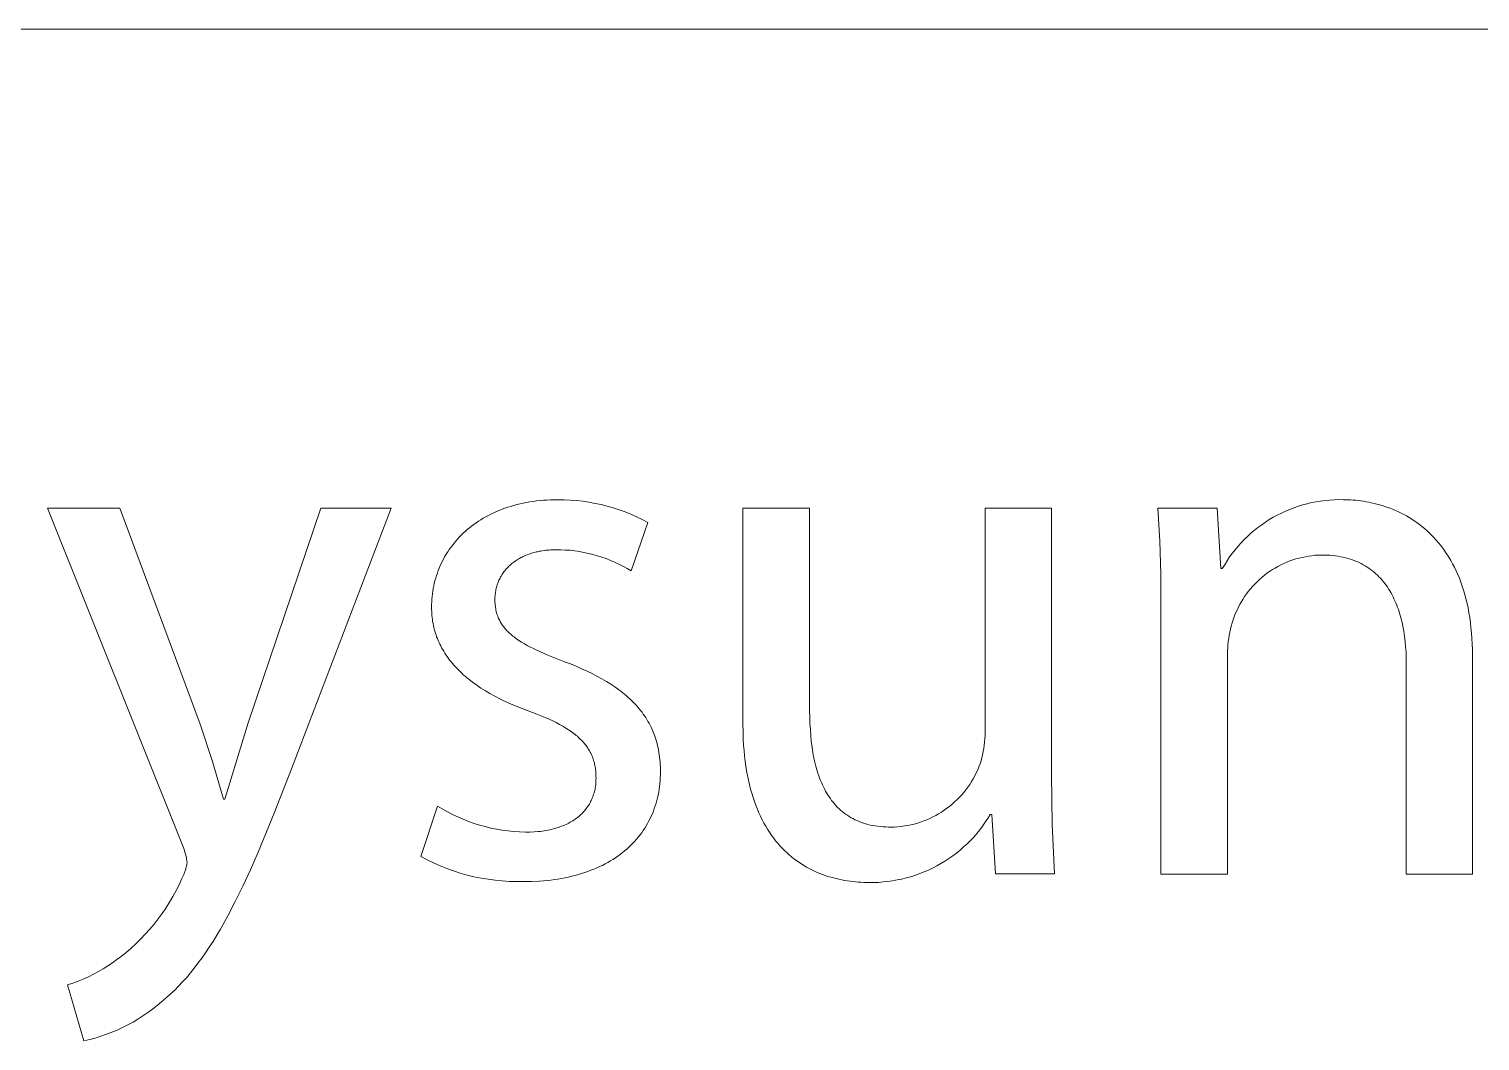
# Model space of a CAD drawing. Header units: millimetres. Extents: x 0 to 5466, y 0 to 3819.
# Drawn here: x 4196.7 to 4301.7, y 79.5 to 152.7 of the extents above; entities that cross this region are included whole.
import ezdxf

# ---------------------------------------------------------------- set-up
doc = ezdxf.new("R2010")
doc.units = ezdxf.units.MM
doc.header["$MEASUREMENT"] = 0
doc.layers.add('Domyślny', color=7, linetype='Continuous', true_color=0x000000)

msp = doc.modelspace()

# ---------------------------------------------------------------- linework, layer by layer
at = {"layer": 'Domyślny', "color": 18, "lineweight": 15, "true_color": 0x000000}
for p, q in [((3400.11, 152.73), (5460.42, 152.73)), ((4233.91, 118.62), (4234.16, 118.64)), ((4234.16, 118.64), (4234.42, 118.65)), ((4234.42, 118.65), (4234.68, 118.66)), ((4234.68, 118.66), (4234.95, 118.66)), ((4234.95, 118.66), (4235.4, 118.66)), ((4235.4, 118.66), (4235.85, 118.64)), ((4290.47, 118.61), (4290.79, 118.64)), ((4290.79, 118.64), (4291.12, 118.66)), ((4291.12, 118.66), (4291.46, 118.67)), ((4291.46, 118.67), (4291.79, 118.66)), ((4291.79, 118.66), (4291.96, 118.66)), ((4291.96, 118.66), (4292.14, 118.66)), ((4292.14, 118.66), (4292.31, 118.65)), ((4292.31, 118.65), (4292.49, 118.64)), ((4207.78, 93.65), (4198.01, 118.05)), ((4198.01, 118.05), (4203.25, 118.05)), ((4203.25, 118.05), (4209.06, 102.42)), ((4212.55, 102.51), (4217.81, 118.05)), ((4222.89, 118.05), (4215.68, 99.18)), ((4217.81, 118.05), (4222.89, 118.05)), ((4229.92, 117.52), (4230.11, 117.62)), ((4230.11, 117.62), (4230.31, 117.71)), ((4230.31, 117.71), (4230.5, 117.8)), ((4230.5, 117.8), (4230.7, 117.89)), ((4230.7, 117.89), (4230.91, 117.97)), ((4230.91, 117.97), (4231.12, 118.04)), ((4231.12, 118.04), (4231.33, 118.12)), ((4231.33, 118.12), (4231.55, 118.18)), ((4231.55, 118.18), (4231.77, 118.25)), ((4231.77, 118.25), (4231.99, 118.31)), ((4231.99, 118.31), (4232.22, 118.36)), ((4232.22, 118.36), (4232.45, 118.41)), ((4232.45, 118.41), (4232.68, 118.46)), ((4232.68, 118.46), (4232.92, 118.5)), ((4232.92, 118.5), (4233.16, 118.54)), ((4233.16, 118.54), (4233.41, 118.57)), ((4233.41, 118.57), (4233.66, 118.6)), ((4233.66, 118.6), (4233.91, 118.62)), ((4235.85, 118.64), (4236.3, 118.6)), ((4236.3, 118.6), (4236.75, 118.55)), ((4236.75, 118.55), (4237.2, 118.48)), ((4237.2, 118.48), (4237.64, 118.4)), ((4237.64, 118.4), (4238.08, 118.31)), ((4238.08, 118.31), (4238.52, 118.2)), ((4238.52, 118.2), (4238.95, 118.07)), ((4238.95, 118.07), (4239.38, 117.93)), ((4239.38, 117.93), (4239.81, 117.78)), ((4239.81, 117.78), (4240.23, 117.61)), ((4240.23, 117.61), (4240.64, 117.43)), ((4248.33, 102.56), (4248.33, 118.06)), ((4248.33, 118.06), (4253.17, 118.06)), ((4253.17, 118.06), (4253.17, 103.39)), ((4265.86, 101.81), (4265.86, 118.06)), ((4265.86, 118.06), (4270.67, 118.06)), ((4270.67, 118.06), (4270.67, 98.79)), ((4278.51, 115.67), (4278.37, 118.06)), ((4278.37, 118.06), (4282.65, 118.06)), ((4282.65, 118.06), (4282.92, 113.68)), ((4287, 117.55), (4287.3, 117.7)), ((4287.3, 117.7), (4287.6, 117.84)), ((4287.6, 117.84), (4287.91, 117.96)), ((4287.91, 117.96), (4288.21, 118.08)), ((4288.21, 118.08), (4288.53, 118.19)), ((4288.53, 118.19), (4288.84, 118.29)), ((4288.84, 118.29), (4289.16, 118.37)), ((4289.16, 118.37), (4289.49, 118.45)), ((4289.49, 118.45), (4289.81, 118.51)), ((4289.81, 118.51), (4290.14, 118.56)), ((4290.14, 118.56), (4290.47, 118.61)), ((4292.49, 118.64), (4292.68, 118.62)), ((4292.68, 118.62), (4292.86, 118.6)), ((4292.86, 118.6), (4293.05, 118.58)), ((4293.05, 118.58), (4293.24, 118.55)), ((4293.24, 118.55), (4293.43, 118.52)), ((4293.43, 118.52), (4293.62, 118.48)), ((4293.62, 118.48), (4293.81, 118.44)), ((4293.81, 118.44), (4294.01, 118.4)), ((4294.01, 118.4), (4294.2, 118.35)), ((4294.2, 118.35), (4294.4, 118.3)), ((4294.4, 118.3), (4294.59, 118.24)), ((4294.59, 118.24), (4294.79, 118.18)), ((4294.79, 118.18), (4294.99, 118.11)), ((4294.99, 118.11), (4295.18, 118.04)), ((4295.18, 118.04), (4295.38, 117.96)), ((4295.38, 117.96), (4295.57, 117.88)), ((4295.57, 117.88), (4295.77, 117.79)), ((4295.77, 117.79), (4295.96, 117.69)), ((4295.96, 117.69), (4296.16, 117.59)), ((4296.16, 117.59), (4296.35, 117.49)), ((4228.39, 116.5), (4228.55, 116.62)), ((4228.55, 116.62), (4228.71, 116.75)), ((4228.71, 116.75), (4228.87, 116.87)), ((4228.87, 116.87), (4229.03, 116.99)), ((4229.03, 116.99), (4229.2, 117.1)), ((4229.2, 117.1), (4229.38, 117.21)), ((4229.38, 117.21), (4229.55, 117.32)), ((4229.55, 117.32), (4229.74, 117.42)), ((4229.74, 117.42), (4229.92, 117.52)), ((4241.45, 117.02), (4240.25, 113.51)), ((4240.64, 117.43), (4241.05, 117.23)), ((4241.05, 117.23), (4241.45, 117.02)), ((4285.35, 116.45), (4285.61, 116.66)), ((4285.61, 116.66), (4285.88, 116.85)), ((4285.88, 116.85), (4286.15, 117.04)), ((4286.15, 117.04), (4286.43, 117.22)), ((4286.43, 117.22), (4286.71, 117.39)), ((4286.71, 117.39), (4287, 117.55)), ((4296.35, 117.49), (4296.54, 117.38)), ((4296.54, 117.38), (4296.73, 117.26)), ((4296.73, 117.26), (4296.92, 117.14)), ((4296.92, 117.14), (4297.1, 117.01)), ((4297.1, 117.01), (4297.29, 116.87)), ((4297.29, 116.87), (4297.47, 116.73)), ((4297.47, 116.73), (4297.65, 116.58)), ((4297.65, 116.58), (4297.83, 116.43)), ((4227.32, 115.36), (4227.44, 115.51)), ((4227.44, 115.51), (4227.56, 115.66)), ((4227.56, 115.66), (4227.69, 115.81)), ((4227.69, 115.81), (4227.82, 115.95)), ((4227.82, 115.95), (4227.96, 116.09)), ((4227.96, 116.09), (4228.1, 116.23)), ((4228.1, 116.23), (4228.24, 116.36)), ((4228.24, 116.36), (4228.39, 116.5)), ((4278.58, 113.27), (4278.51, 115.67)), ((4284.17, 115.3), (4284.39, 115.55)), ((4284.39, 115.55), (4284.62, 115.78)), ((4284.62, 115.78), (4284.86, 116.01)), ((4284.86, 116.01), (4285.1, 116.24)), ((4285.1, 116.24), (4285.35, 116.45)), ((4297.83, 116.43), (4298, 116.27)), ((4298, 116.27), (4298.17, 116.1)), ((4298.17, 116.1), (4298.34, 115.92)), ((4298.34, 115.92), (4298.51, 115.74)), ((4298.51, 115.74), (4298.67, 115.55)), ((4298.67, 115.55), (4298.83, 115.36)), ((4226.69, 114.4), (4226.78, 114.57)), ((4226.78, 114.57), (4226.88, 114.73)), ((4226.88, 114.73), (4226.98, 114.89)), ((4226.98, 114.89), (4227.09, 115.05)), ((4227.09, 115.05), (4227.2, 115.21)), ((4227.2, 115.21), (4227.32, 115.36)), ((4232.27, 114.47), (4232.18, 114.42)), ((4232.36, 114.51), (4232.27, 114.47)), ((4232.45, 114.56), (4232.36, 114.51)), ((4232.54, 114.6), (4232.45, 114.56)), ((4232.64, 114.64), (4232.54, 114.6)), ((4232.74, 114.68), (4232.64, 114.64)), ((4232.84, 114.72), (4232.74, 114.68)), ((4232.94, 114.75), (4232.84, 114.72)), ((4233.04, 114.79), (4232.94, 114.75)), ((4233.15, 114.82), (4233.04, 114.79)), ((4233.26, 114.85), (4233.15, 114.82)), ((4233.37, 114.88), (4233.26, 114.85)), ((4233.48, 114.9), (4233.37, 114.88)), ((4233.59, 114.93), (4233.48, 114.9)), ((4233.71, 114.95), (4233.59, 114.93)), ((4233.83, 114.97), (4233.71, 114.95)), ((4233.95, 114.98), (4233.83, 114.97)), ((4234.07, 115), (4233.95, 114.98)), ((4234.19, 115.01), (4234.07, 115)), ((4234.32, 115.02), (4234.19, 115.01)), ((4234.45, 115.03), (4234.32, 115.02)), ((4234.58, 115.04), (4234.45, 115.03)), ((4234.71, 115.04), (4234.58, 115.04)), ((4234.84, 115.04), (4234.71, 115.04)), ((4235.17, 115.04), (4234.84, 115.04)), ((4235.51, 115.02), (4235.17, 115.04)), ((4235.84, 115), (4235.51, 115.02)), ((4236.18, 114.96), (4235.84, 115)), ((4236.51, 114.91), (4236.18, 114.96)), ((4236.84, 114.85), (4236.51, 114.91)), ((4237.16, 114.78), (4236.84, 114.85)), ((4237.49, 114.7), (4237.16, 114.78)), ((4237.81, 114.61), (4237.49, 114.7)), ((4238.13, 114.51), (4237.81, 114.61)), ((4238.45, 114.4), (4238.13, 114.51)), ((4283.37, 114.24), (4283.56, 114.52)), ((4283.56, 114.52), (4283.75, 114.78)), ((4283.75, 114.78), (4283.96, 115.04)), ((4283.96, 115.04), (4284.17, 115.3)), ((4288.58, 114.44), (4288.35, 114.38)), ((4288.81, 114.49), (4288.58, 114.44)), ((4289.04, 114.54), (4288.81, 114.49)), ((4289.27, 114.58), (4289.04, 114.54)), ((4289.5, 114.61), (4289.27, 114.58)), ((4289.73, 114.64), (4289.5, 114.61)), ((4289.97, 114.65), (4289.73, 114.64)), ((4290.2, 114.66), (4289.97, 114.65)), ((4290.41, 114.66), (4290.2, 114.66)), ((4290.62, 114.65), (4290.41, 114.66)), ((4290.82, 114.64), (4290.62, 114.65)), ((4291.02, 114.62), (4290.82, 114.64)), ((4291.21, 114.59), (4291.02, 114.62)), ((4291.4, 114.57), (4291.21, 114.59)), ((4291.59, 114.53), (4291.4, 114.57)), ((4291.77, 114.5), (4291.59, 114.53)), ((4291.94, 114.46), (4291.77, 114.5)), ((4292.12, 114.41), (4291.94, 114.46)), ((4298.83, 115.36), (4298.98, 115.15)), ((4298.98, 115.15), (4299.13, 114.94)), ((4299.13, 114.94), (4299.28, 114.73)), ((4299.28, 114.73), (4299.42, 114.5)), ((4299.42, 114.5), (4299.56, 114.27)), ((4226.23, 113.35), (4226.29, 113.53)), ((4226.29, 113.53), (4226.36, 113.71)), ((4226.36, 113.71), (4226.44, 113.89)), ((4226.44, 113.89), (4226.52, 114.06)), ((4226.52, 114.06), (4226.6, 114.23)), ((4226.6, 114.23), (4226.69, 114.4)), ((4231.05, 113.44), (4231, 113.37)), ((4231.11, 113.51), (4231.05, 113.44)), ((4231.16, 113.58), (4231.11, 113.51)), ((4231.22, 113.65), (4231.16, 113.58)), ((4231.28, 113.72), (4231.22, 113.65)), ((4231.35, 113.79), (4231.28, 113.72)), ((4231.41, 113.85), (4231.35, 113.79)), ((4231.48, 113.91), (4231.41, 113.85)), ((4231.55, 113.98), (4231.48, 113.91)), ((4231.62, 114.04), (4231.55, 113.98)), ((4231.69, 114.1), (4231.62, 114.04)), ((4231.77, 114.15), (4231.69, 114.1)), ((4231.85, 114.21), (4231.77, 114.15)), ((4231.93, 114.26), (4231.85, 114.21)), ((4232.01, 114.32), (4231.93, 114.26)), ((4232.09, 114.37), (4232.01, 114.32)), ((4232.18, 114.42), (4232.09, 114.37)), ((4238.76, 114.27), (4238.45, 114.4)), ((4239.06, 114.14), (4238.76, 114.27)), ((4239.37, 114), (4239.06, 114.14)), ((4239.66, 113.85), (4239.37, 114)), ((4239.96, 113.68), (4239.66, 113.85)), ((4240.25, 113.51), (4239.96, 113.68)), ((4282.92, 113.68), (4283.03, 113.68)), ((4283.03, 113.68), (4283.2, 113.96)), ((4283.2, 113.96), (4283.37, 114.24)), ((4286.45, 113.47), (4286.26, 113.34)), ((4286.65, 113.6), (4286.45, 113.47)), ((4286.85, 113.72), (4286.65, 113.6)), ((4287.05, 113.84), (4286.85, 113.72)), ((4287.26, 113.95), (4287.05, 113.84)), ((4287.47, 114.05), (4287.26, 113.95)), ((4287.69, 114.14), (4287.47, 114.05)), ((4287.91, 114.23), (4287.69, 114.14)), ((4288.13, 114.3), (4287.91, 114.23)), ((4288.35, 114.38), (4288.13, 114.3)), ((4292.29, 114.36), (4292.12, 114.41)), ((4292.45, 114.3), (4292.29, 114.36)), ((4292.61, 114.24), (4292.45, 114.3)), ((4292.77, 114.18), (4292.61, 114.24)), ((4292.92, 114.11), (4292.77, 114.18)), ((4293.07, 114.04), (4292.92, 114.11)), ((4293.22, 113.96), (4293.07, 114.04)), ((4293.36, 113.88), (4293.22, 113.96)), ((4293.5, 113.79), (4293.36, 113.88)), ((4293.63, 113.7), (4293.5, 113.79)), ((4293.76, 113.61), (4293.63, 113.7)), ((4293.89, 113.51), (4293.76, 113.61)), ((4294.02, 113.41), (4293.89, 113.51)), ((4294.14, 113.31), (4294.02, 113.41)), ((4299.56, 114.27), (4299.69, 114.03)), ((4299.69, 114.03), (4299.82, 113.78)), ((4299.82, 113.78), (4299.95, 113.52)), ((4299.95, 113.52), (4300.07, 113.25)), ((4225.93, 112.24), (4225.97, 112.43)), ((4225.97, 112.43), (4226.01, 112.62)), ((4226.01, 112.62), (4226.06, 112.8)), ((4226.06, 112.8), (4226.11, 112.99)), ((4226.11, 112.99), (4226.17, 113.17)), ((4226.17, 113.17), (4226.23, 113.35)), ((4230.54, 112.41), (4230.51, 112.33)), ((4230.56, 112.5), (4230.54, 112.41)), ((4230.59, 112.58), (4230.56, 112.5)), ((4230.62, 112.67), (4230.59, 112.58)), ((4230.66, 112.75), (4230.62, 112.67)), ((4230.69, 112.83), (4230.66, 112.75)), ((4230.73, 112.91), (4230.69, 112.83)), ((4230.77, 112.99), (4230.73, 112.91)), ((4230.81, 113.07), (4230.77, 112.99)), ((4230.85, 113.14), (4230.81, 113.07)), ((4230.9, 113.22), (4230.85, 113.14)), ((4230.95, 113.29), (4230.9, 113.22)), ((4231, 113.37), (4230.95, 113.29)), ((4278.59, 110.87), (4278.58, 113.27)), ((4285.22, 112.39), (4285.06, 112.21)), ((4285.37, 112.56), (4285.22, 112.39)), ((4285.54, 112.73), (4285.37, 112.56)), ((4285.71, 112.89), (4285.54, 112.73)), ((4285.89, 113.04), (4285.71, 112.89)), ((4286.07, 113.19), (4285.89, 113.04)), ((4286.26, 113.34), (4286.07, 113.19)), ((4294.25, 113.2), (4294.14, 113.31)), ((4294.36, 113.09), (4294.25, 113.2)), ((4294.47, 112.98), (4294.36, 113.09)), ((4294.58, 112.86), (4294.47, 112.98)), ((4294.68, 112.73), (4294.58, 112.86)), ((4294.78, 112.61), (4294.68, 112.73)), ((4294.88, 112.48), (4294.78, 112.61)), ((4294.97, 112.35), (4294.88, 112.48)), ((4295.06, 112.21), (4294.97, 112.35)), ((4300.07, 113.25), (4300.18, 112.98)), ((4300.18, 112.98), (4300.29, 112.7)), ((4300.29, 112.7), (4300.39, 112.41)), ((4300.39, 112.41), (4300.48, 112.11)), ((4225.82, 111.27), (4225.83, 111.47)), ((4225.83, 111.47), (4225.85, 111.66)), ((4225.85, 111.66), (4225.87, 111.86)), ((4225.87, 111.86), (4225.9, 112.05)), ((4225.9, 112.05), (4225.93, 112.24)), ((4230.41, 111.71), (4230.4, 111.62)), ((4230.4, 111.62), (4230.4, 111.53)), ((4230.4, 111.53), (4230.4, 111.44)), ((4230.4, 111.44), (4230.4, 111.33)), ((4230.4, 111.33), (4230.4, 111.23)), ((4230.42, 111.8), (4230.41, 111.71)), ((4230.43, 111.89), (4230.42, 111.8)), ((4230.44, 111.98), (4230.43, 111.89)), ((4230.46, 112.07), (4230.44, 111.98)), ((4230.47, 112.16), (4230.46, 112.07)), ((4230.49, 112.24), (4230.47, 112.16)), ((4230.51, 112.33), (4230.49, 112.24)), ((4284.51, 111.45), (4284.39, 111.25)), ((4284.64, 111.65), (4284.51, 111.45)), ((4284.77, 111.84), (4284.64, 111.65)), ((4284.91, 112.03), (4284.77, 111.84)), ((4285.06, 112.21), (4284.91, 112.03)), ((4295.14, 112.08), (4295.06, 112.21)), ((4295.23, 111.94), (4295.14, 112.08)), ((4295.31, 111.79), (4295.23, 111.94)), ((4295.38, 111.64), (4295.31, 111.79)), ((4295.45, 111.5), (4295.38, 111.64)), ((4295.52, 111.34), (4295.45, 111.5)), ((4295.59, 111.19), (4295.52, 111.34)), ((4300.48, 112.11), (4300.58, 111.8)), ((4300.58, 111.8), (4300.66, 111.49)), ((4300.66, 111.49), (4300.74, 111.16)), ((4225.81, 111.07), (4225.82, 111.27)), ((4225.81, 110.87), (4225.81, 111.07)), ((4225.81, 110.72), (4225.81, 110.87)), ((4225.82, 110.58), (4225.81, 110.72)), ((4225.83, 110.43), (4225.82, 110.58)), ((4225.84, 110.29), (4225.83, 110.43)), ((4225.85, 110.14), (4225.84, 110.29)), ((4230.4, 111.23), (4230.41, 111.14)), ((4230.41, 111.14), (4230.42, 111.04)), ((4230.42, 111.04), (4230.43, 110.94)), ((4230.43, 110.94), (4230.44, 110.85)), ((4230.44, 110.85), (4230.46, 110.76)), ((4230.46, 110.76), (4230.47, 110.67)), ((4230.47, 110.67), (4230.49, 110.58)), ((4230.49, 110.58), (4230.52, 110.49)), ((4230.52, 110.49), (4230.54, 110.4)), ((4230.54, 110.4), (4230.57, 110.32)), ((4230.57, 110.32), (4230.6, 110.23)), ((4278.59, 91.56), (4278.59, 110.87)), ((4283.97, 110.41), (4283.89, 110.19)), ((4284.07, 110.63), (4283.97, 110.41)), ((4284.17, 110.84), (4284.07, 110.63)), ((4284.27, 111.05), (4284.17, 110.84)), ((4284.39, 111.25), (4284.27, 111.05)), ((4295.65, 111.03), (4295.59, 111.19)), ((4295.71, 110.87), (4295.65, 111.03)), ((4295.77, 110.71), (4295.71, 110.87)), ((4295.83, 110.54), (4295.77, 110.71)), ((4295.88, 110.38), (4295.83, 110.54)), ((4295.93, 110.21), (4295.88, 110.38)), ((4300.74, 111.16), (4300.81, 110.83)), ((4300.81, 110.83), (4300.87, 110.48)), ((4300.87, 110.48), (4300.93, 110.13)), ((4225.87, 110), (4225.85, 110.14)), ((4225.89, 109.85), (4225.87, 110)), ((4225.92, 109.71), (4225.89, 109.85)), ((4225.95, 109.57), (4225.92, 109.71)), ((4225.98, 109.43), (4225.95, 109.57)), ((4226.01, 109.29), (4225.98, 109.43)), ((4226.05, 109.15), (4226.01, 109.29)), ((4230.6, 110.23), (4230.63, 110.15)), ((4230.63, 110.15), (4230.66, 110.07)), ((4230.66, 110.07), (4230.7, 109.99)), ((4230.7, 109.99), (4230.74, 109.91)), ((4230.74, 109.91), (4230.78, 109.83)), ((4230.78, 109.83), (4230.83, 109.76)), ((4230.83, 109.76), (4230.87, 109.68)), ((4230.87, 109.68), (4230.92, 109.61)), ((4230.92, 109.61), (4230.97, 109.54)), ((4230.97, 109.54), (4231.03, 109.46)), ((4231.03, 109.46), (4231.08, 109.39)), ((4231.08, 109.39), (4231.14, 109.32)), ((4231.14, 109.32), (4231.2, 109.25)), ((4231.2, 109.25), (4231.27, 109.18)), ((4283.62, 109.3), (4283.57, 109.08)), ((4283.68, 109.52), (4283.62, 109.3)), ((4283.74, 109.74), (4283.68, 109.52)), ((4283.81, 109.97), (4283.74, 109.74)), ((4283.89, 110.19), (4283.81, 109.97)), ((4295.97, 110.03), (4295.93, 110.21)), ((4296.02, 109.86), (4295.97, 110.03)), ((4296.06, 109.68), (4296.02, 109.86)), ((4296.09, 109.5), (4296.06, 109.68)), ((4296.16, 109.14), (4296.09, 109.5)), ((4300.93, 110.13), (4300.98, 109.77)), ((4300.98, 109.77), (4301.02, 109.4)), ((4301.02, 109.4), (4301.06, 109.02)), ((4226.09, 109.01), (4226.05, 109.15)), ((4226.14, 108.88), (4226.09, 109.01)), ((4226.18, 108.74), (4226.14, 108.88)), ((4226.24, 108.61), (4226.18, 108.74)), ((4226.29, 108.47), (4226.24, 108.61)), ((4226.35, 108.34), (4226.29, 108.47)), ((4226.41, 108.21), (4226.35, 108.34)), ((4226.48, 108.08), (4226.41, 108.21)), ((4231.27, 109.18), (4231.33, 109.12)), ((4231.33, 109.12), (4231.4, 109.05)), ((4231.4, 109.05), (4231.47, 108.98)), ((4231.47, 108.98), (4231.55, 108.92)), ((4231.55, 108.92), (4231.62, 108.85)), ((4231.62, 108.85), (4231.7, 108.79)), ((4231.7, 108.79), (4231.78, 108.73)), ((4231.78, 108.73), (4231.87, 108.66)), ((4231.87, 108.66), (4231.95, 108.6)), ((4231.95, 108.6), (4232.13, 108.48)), ((4232.13, 108.48), (4232.33, 108.36)), ((4232.33, 108.36), (4232.53, 108.24)), ((4232.53, 108.24), (4232.74, 108.12)), ((4283.44, 108.17), (4283.42, 107.95)), ((4283.46, 108.4), (4283.44, 108.17)), ((4283.49, 108.63), (4283.46, 108.4)), ((4283.52, 108.86), (4283.49, 108.63)), ((4283.57, 109.08), (4283.52, 108.86)), ((4296.21, 108.77), (4296.16, 109.14)), ((4296.26, 108.4), (4296.21, 108.77)), ((4296.29, 108.01), (4296.26, 108.4)), ((4301.06, 109.02), (4301.09, 108.63)), ((4301.09, 108.63), (4301.11, 108.23)), ((4301.11, 108.23), (4301.12, 107.82)), ((4226.54, 107.95), (4226.48, 108.08)), ((4226.62, 107.82), (4226.54, 107.95)), ((4226.69, 107.69), (4226.62, 107.82)), ((4226.77, 107.56), (4226.69, 107.69)), ((4226.85, 107.43), (4226.77, 107.56)), ((4226.94, 107.31), (4226.85, 107.43)), ((4227.03, 107.18), (4226.94, 107.31)), ((4227.12, 107.06), (4227.03, 107.18)), ((4232.74, 108.12), (4232.96, 108)), ((4232.96, 108), (4233.19, 107.89)), ((4233.19, 107.89), (4233.69, 107.65)), ((4233.69, 107.65), (4234.23, 107.42)), ((4234.23, 107.42), (4235.44, 106.94)), ((4283.42, 107.95), (4283.41, 107.72)), ((4283.41, 107.72), (4283.41, 107.49)), ((4283.41, 107.49), (4283.41, 91.56)), ((4296.32, 107.62), (4296.29, 108.01)), ((4296.33, 107.23), (4296.32, 107.62)), ((4296.34, 106.83), (4296.33, 107.23)), ((4301.12, 107.82), (4301.12, 107.4)), ((4301.12, 107.4), (4301.12, 91.56)), ((4227.22, 106.94), (4227.12, 107.06)), ((4227.32, 106.82), (4227.22, 106.94)), ((4227.42, 106.7), (4227.32, 106.82)), ((4227.53, 106.58), (4227.42, 106.7)), ((4227.64, 106.46), (4227.53, 106.58)), ((4227.75, 106.35), (4227.64, 106.46)), ((4227.87, 106.23), (4227.75, 106.35)), ((4227.99, 106.11), (4227.87, 106.23)), ((4228.11, 106), (4227.99, 106.11)), ((4235.44, 106.94), (4235.86, 106.78)), ((4235.86, 106.78), (4236.27, 106.61)), ((4236.27, 106.61), (4236.67, 106.43)), ((4236.67, 106.43), (4237.06, 106.26)), ((4237.06, 106.26), (4237.43, 106.08)), ((4237.43, 106.08), (4237.78, 105.89)), ((4296.34, 91.56), (4296.34, 106.83)), ((4228.24, 105.89), (4228.11, 106)), ((4228.37, 105.78), (4228.24, 105.89)), ((4228.5, 105.67), (4228.37, 105.78)), ((4228.78, 105.45), (4228.5, 105.67)), ((4229.08, 105.24), (4228.78, 105.45)), ((4229.38, 105.03), (4229.08, 105.24)), ((4229.71, 104.83), (4229.38, 105.03)), ((4237.78, 105.89), (4238.13, 105.7)), ((4238.13, 105.7), (4238.46, 105.51)), ((4238.46, 105.51), (4238.78, 105.31)), ((4238.78, 105.31), (4239.08, 105.11)), ((4239.08, 105.11), (4239.37, 104.9)), ((4230.04, 104.63), (4229.71, 104.83)), ((4230.39, 104.44), (4230.04, 104.63)), ((4230.76, 104.25), (4230.39, 104.44)), ((4231.14, 104.07), (4230.76, 104.25)), ((4231.53, 103.89), (4231.14, 104.07)), ((4239.37, 104.9), (4239.51, 104.8)), ((4239.51, 104.8), (4239.65, 104.69)), ((4239.65, 104.69), (4239.78, 104.58)), ((4239.78, 104.58), (4239.91, 104.47)), ((4239.91, 104.47), (4240.04, 104.36)), ((4240.04, 104.36), (4240.17, 104.24)), ((4240.17, 104.24), (4240.29, 104.13)), ((4240.29, 104.13), (4240.4, 104.01)), ((4240.4, 104.01), (4240.52, 103.89)), ((4231.94, 103.72), (4231.53, 103.89)), ((4232.36, 103.55), (4231.94, 103.72)), ((4232.8, 103.39), (4232.36, 103.55)), ((4233.44, 103.15), (4232.8, 103.39)), ((4234.04, 102.9), (4233.44, 103.15)), ((4234.31, 102.78), (4234.04, 102.9)), ((4240.52, 103.89), (4240.63, 103.77)), ((4240.63, 103.77), (4240.73, 103.65)), ((4240.73, 103.65), (4240.84, 103.53)), ((4240.84, 103.53), (4240.94, 103.41)), ((4240.94, 103.41), (4241.04, 103.28)), ((4241.04, 103.28), (4241.13, 103.15)), ((4241.13, 103.15), (4241.22, 103.02)), ((4241.22, 103.02), (4241.31, 102.89)), ((4241.31, 102.89), (4241.39, 102.76)), ((4253.17, 103.39), (4253.18, 102.93)), ((4253.18, 102.93), (4253.19, 102.47)), ((4209.06, 102.42), (4209.95, 99.71)), ((4210.86, 96.98), (4212.55, 102.51)), ((4234.58, 102.65), (4234.31, 102.78)), ((4234.83, 102.53), (4234.58, 102.65)), ((4235.07, 102.4), (4234.83, 102.53)), ((4235.3, 102.27), (4235.07, 102.4)), ((4235.52, 102.14), (4235.3, 102.27)), ((4235.73, 102.01), (4235.52, 102.14)), ((4235.92, 101.88), (4235.73, 102.01)), ((4236.02, 101.81), (4235.92, 101.88)), ((4241.39, 102.76), (4241.47, 102.62)), ((4241.47, 102.62), (4241.55, 102.49)), ((4241.55, 102.49), (4241.62, 102.35)), ((4241.62, 102.35), (4241.69, 102.21)), ((4241.69, 102.21), (4241.76, 102.07)), ((4241.76, 102.07), (4241.82, 101.92)), ((4241.82, 101.92), (4241.88, 101.78)), ((4248.35, 101.71), (4248.33, 102.56)), ((4253.19, 102.47), (4253.22, 102.02)), ((4253.22, 102.02), (4253.25, 101.59)), ((4236.11, 101.74), (4236.02, 101.81)), ((4236.2, 101.67), (4236.11, 101.74)), ((4236.28, 101.6), (4236.2, 101.67)), ((4236.36, 101.54), (4236.28, 101.6)), ((4236.44, 101.46), (4236.36, 101.54)), ((4236.52, 101.39), (4236.44, 101.46)), ((4236.6, 101.32), (4236.52, 101.39)), ((4236.67, 101.25), (4236.6, 101.32)), ((4236.74, 101.18), (4236.67, 101.25)), ((4236.8, 101.1), (4236.74, 101.18)), ((4236.87, 101.03), (4236.8, 101.1)), ((4236.93, 100.95), (4236.87, 101.03)), ((4236.99, 100.88), (4236.93, 100.95)), ((4237.05, 100.8), (4236.99, 100.88)), ((4237.1, 100.72), (4237.05, 100.8)), ((4241.88, 101.78), (4241.94, 101.63)), ((4241.94, 101.63), (4241.99, 101.48)), ((4241.99, 101.48), (4242.04, 101.33)), ((4242.04, 101.33), (4242.08, 101.17)), ((4242.08, 101.17), (4242.13, 101.02)), ((4242.13, 101.02), (4242.17, 100.86)), ((4242.17, 100.86), (4242.2, 100.7)), ((4248.37, 101.3), (4248.35, 101.71)), ((4248.39, 100.9), (4248.37, 101.3)), ((4248.42, 100.51), (4248.39, 100.9)), ((4253.25, 101.59), (4253.29, 101.16)), ((4253.29, 101.16), (4253.34, 100.75)), ((4265.77, 100.66), (4265.8, 100.89)), ((4265.8, 100.89), (4265.83, 101.12)), ((4265.83, 101.12), (4265.85, 101.35)), ((4265.85, 101.35), (4265.86, 101.58)), ((4265.86, 101.58), (4265.86, 101.81)), ((4237.15, 100.64), (4237.1, 100.72)), ((4237.2, 100.56), (4237.15, 100.64)), ((4237.25, 100.48), (4237.2, 100.56)), ((4237.29, 100.4), (4237.25, 100.48)), ((4237.34, 100.32), (4237.29, 100.4)), ((4237.38, 100.23), (4237.34, 100.32)), ((4237.41, 100.15), (4237.38, 100.23)), ((4237.45, 100.06), (4237.41, 100.15)), ((4237.48, 99.97), (4237.45, 100.06)), ((4237.51, 99.88), (4237.48, 99.97)), ((4237.54, 99.79), (4237.51, 99.88)), ((4237.57, 99.7), (4237.54, 99.79)), ((4242.2, 100.7), (4242.24, 100.53)), ((4242.24, 100.53), (4242.26, 100.37)), ((4242.26, 100.37), (4242.29, 100.2)), ((4242.29, 100.2), (4242.31, 100.03)), ((4242.31, 100.03), (4242.33, 99.86)), ((4242.33, 99.86), (4242.35, 99.69)), ((4248.46, 100.12), (4248.42, 100.51)), ((4248.5, 99.75), (4248.46, 100.12)), ((4248.56, 99.39), (4248.5, 99.75)), ((4253.34, 100.75), (4253.41, 100.35)), ((4253.41, 100.35), (4253.48, 99.96)), ((4253.48, 99.96), (4253.57, 99.58)), ((4265.5, 99.55), (4265.57, 99.77)), ((4265.57, 99.77), (4265.63, 99.99)), ((4265.63, 99.99), (4265.68, 100.21)), ((4265.68, 100.21), (4265.73, 100.44)), ((4265.73, 100.44), (4265.77, 100.66)), ((4209.95, 99.71), (4210.75, 96.98)), ((4215.68, 99.18), (4214.43, 95.98)), ((4237.59, 99.61), (4237.57, 99.7)), ((4237.61, 99.52), (4237.59, 99.61)), ((4237.63, 99.42), (4237.61, 99.52)), ((4237.65, 99.33), (4237.63, 99.42)), ((4237.67, 99.23), (4237.65, 99.33)), ((4237.68, 99.13), (4237.67, 99.23)), ((4237.69, 99.03), (4237.68, 99.13)), ((4237.7, 98.93), (4237.69, 99.03)), ((4237.71, 98.83), (4237.7, 98.93)), ((4237.71, 98.73), (4237.71, 98.83)), ((4237.71, 98.62), (4237.71, 98.73)), ((4242.35, 99.69), (4242.36, 99.51)), ((4242.36, 99.51), (4242.37, 99.33)), ((4242.37, 98.75), (4242.36, 98.54)), ((4242.37, 99.33), (4242.37, 99.15)), ((4242.37, 99.15), (4242.37, 98.97)), ((4242.37, 98.97), (4242.37, 98.75)), ((4248.61, 99.04), (4248.56, 99.39)), ((4248.68, 98.7), (4248.61, 99.04)), ((4248.75, 98.36), (4248.68, 98.7)), ((4253.57, 99.58), (4253.61, 99.39)), ((4253.61, 99.39), (4253.66, 99.21)), ((4253.66, 99.21), (4253.71, 99.03)), ((4253.71, 99.03), (4253.77, 98.86)), ((4253.77, 98.86), (4253.83, 98.69)), ((4265.12, 98.68), (4265.23, 98.89)), ((4265.23, 98.89), (4265.33, 99.11)), ((4265.33, 99.11), (4265.42, 99.33)), ((4265.42, 99.33), (4265.5, 99.55)), ((4270.67, 98.79), (4270.71, 95.18)), ((4237.62, 97.62), (4237.64, 97.72)), ((4237.64, 97.72), (4237.66, 97.82)), ((4237.66, 97.82), (4237.67, 97.91)), ((4237.67, 97.91), (4237.69, 98.01)), ((4237.69, 98.01), (4237.7, 98.11)), ((4237.7, 98.21), (4237.71, 98.31)), ((4237.7, 98.11), (4237.7, 98.21)), ((4237.72, 98.51), (4237.71, 98.62)), ((4237.71, 98.41), (4237.72, 98.51)), ((4237.71, 98.31), (4237.71, 98.41)), ((4242.28, 97.7), (4242.25, 97.49)), ((4242.31, 97.9), (4242.28, 97.7)), ((4242.33, 98.11), (4242.31, 97.9)), ((4242.35, 98.32), (4242.33, 98.11)), ((4242.36, 98.54), (4242.35, 98.32)), ((4248.82, 98.04), (4248.75, 98.36)), ((4248.9, 97.72), (4248.82, 98.04)), ((4248.99, 97.42), (4248.9, 97.72)), ((4253.83, 98.69), (4253.89, 98.52)), ((4253.89, 98.52), (4253.95, 98.35)), ((4253.95, 98.35), (4254.02, 98.19)), ((4254.02, 98.19), (4254.09, 98.03)), ((4254.09, 98.03), (4254.16, 97.88)), ((4254.16, 97.88), (4254.24, 97.73)), ((4254.24, 97.73), (4254.32, 97.58)), ((4264.32, 97.48), (4264.47, 97.67)), ((4264.47, 97.67), (4264.62, 97.86)), ((4264.62, 97.86), (4264.75, 98.06)), ((4264.75, 98.06), (4264.88, 98.26)), ((4264.88, 98.26), (4265.01, 98.47)), ((4265.01, 98.47), (4265.12, 98.68)), ((4210.75, 96.98), (4210.86, 96.98)), ((4237.18, 96.56), (4237.23, 96.64)), ((4237.23, 96.64), (4237.28, 96.72)), ((4237.28, 96.72), (4237.32, 96.81)), ((4237.32, 96.81), (4237.36, 96.89)), ((4237.36, 96.89), (4237.41, 96.98)), ((4237.41, 96.98), (4237.44, 97.07)), ((4237.44, 97.07), (4237.48, 97.16)), ((4237.48, 97.16), (4237.51, 97.25)), ((4237.51, 97.25), (4237.54, 97.34)), ((4237.54, 97.34), (4237.57, 97.44)), ((4237.57, 97.44), (4237.59, 97.53)), ((4237.59, 97.53), (4237.62, 97.62)), ((4242.06, 96.7), (4242, 96.51)), ((4242.11, 96.89), (4242.06, 96.7)), ((4242.16, 97.09), (4242.11, 96.89)), ((4242.21, 97.29), (4242.16, 97.09)), ((4242.25, 97.49), (4242.21, 97.29)), ((4249.08, 97.12), (4248.99, 97.42)), ((4249.18, 96.83), (4249.08, 97.12)), ((4249.28, 96.55), (4249.18, 96.83)), ((4254.32, 97.58), (4254.4, 97.44)), ((4254.4, 97.44), (4254.49, 97.3)), ((4254.49, 97.3), (4254.57, 97.16)), ((4254.57, 97.16), (4254.67, 97.03)), ((4254.67, 97.03), (4254.76, 96.9)), ((4254.76, 96.9), (4254.86, 96.77)), ((4254.86, 96.77), (4254.96, 96.65)), ((4254.96, 96.65), (4255.07, 96.53)), ((4263.29, 96.47), (4263.48, 96.63)), ((4263.48, 96.63), (4263.66, 96.79)), ((4263.66, 96.79), (4263.83, 96.95)), ((4263.83, 96.95), (4264, 97.12)), ((4264, 97.12), (4264.17, 97.3)), ((4264.17, 97.3), (4264.32, 97.48)), ((4214.43, 95.98), (4213.26, 93.16)), ((4225.03, 92.84), (4226.23, 96.49)), ((4226.23, 96.49), (4226.59, 96.28)), ((4226.59, 96.28), (4226.96, 96.07)), ((4226.96, 96.07), (4227.33, 95.88)), ((4227.33, 95.88), (4227.71, 95.7)), ((4227.71, 95.7), (4228.1, 95.54)), ((4236.12, 95.49), (4236.21, 95.55)), ((4236.21, 95.55), (4236.3, 95.61)), ((4236.3, 95.61), (4236.38, 95.67)), ((4236.38, 95.67), (4236.46, 95.74)), ((4236.46, 95.74), (4236.54, 95.81)), ((4236.54, 95.81), (4236.61, 95.87)), ((4236.61, 95.87), (4236.69, 95.94)), ((4236.69, 95.94), (4236.76, 96.02)), ((4236.76, 96.02), (4236.83, 96.09)), ((4236.83, 96.09), (4236.89, 96.16)), ((4236.89, 96.16), (4236.95, 96.24)), ((4236.95, 96.24), (4237.01, 96.32)), ((4237.01, 96.32), (4237.07, 96.4)), ((4237.07, 96.4), (4237.13, 96.48)), ((4237.13, 96.48), (4237.18, 96.56)), ((4241.63, 95.58), (4241.54, 95.41)), ((4241.71, 95.76), (4241.63, 95.58)), ((4241.79, 95.94), (4241.71, 95.76)), ((4241.86, 96.13), (4241.79, 95.94)), ((4241.93, 96.32), (4241.86, 96.13)), ((4242, 96.51), (4241.93, 96.32)), ((4249.39, 96.27), (4249.28, 96.55)), ((4249.5, 96.01), (4249.39, 96.27)), ((4249.62, 95.75), (4249.5, 96.01)), ((4249.74, 95.5), (4249.62, 95.75)), ((4255.07, 96.53), (4255.17, 96.42)), ((4255.17, 96.42), (4255.29, 96.31)), ((4255.29, 96.31), (4255.4, 96.2)), ((4255.4, 96.2), (4255.52, 96.1)), ((4255.52, 96.1), (4255.64, 96)), ((4255.64, 96), (4255.77, 95.91)), ((4255.77, 95.91), (4255.9, 95.82)), ((4255.9, 95.82), (4256.03, 95.73)), ((4256.03, 95.73), (4256.17, 95.65)), ((4256.17, 95.65), (4256.31, 95.58)), ((4256.31, 95.58), (4256.45, 95.5)), ((4261.64, 95.5), (4261.86, 95.6)), ((4261.86, 95.6), (4262.08, 95.7)), ((4262.08, 95.7), (4262.29, 95.81)), ((4262.29, 95.81), (4262.5, 95.93)), ((4262.5, 95.93), (4262.71, 96.06)), ((4262.71, 96.06), (4262.91, 96.19)), ((4262.91, 96.19), (4263.1, 96.33)), ((4263.1, 96.33), (4263.29, 96.47)), ((4266.07, 95.6), (4265.88, 95.32)), ((4266.24, 95.89), (4266.07, 95.6)), ((4266.35, 95.89), (4266.24, 95.89)), ((4266.61, 91.58), (4266.35, 95.89)), ((4228.1, 95.54), (4228.49, 95.38)), ((4228.49, 95.38), (4228.89, 95.24)), ((4228.89, 95.24), (4229.29, 95.12)), ((4229.29, 95.12), (4229.69, 95)), ((4229.69, 95), (4230.1, 94.9)), ((4230.1, 94.9), (4230.51, 94.82)), ((4230.51, 94.82), (4230.93, 94.75)), ((4230.93, 94.75), (4231.34, 94.69)), ((4231.34, 94.69), (4231.76, 94.65)), ((4231.76, 94.65), (4232.18, 94.62)), ((4232.18, 94.62), (4232.6, 94.6)), ((4232.6, 94.6), (4232.92, 94.61)), ((4232.92, 94.61), (4233.23, 94.62)), ((4233.23, 94.62), (4233.53, 94.65)), ((4233.53, 94.65), (4233.68, 94.66)), ((4233.68, 94.66), (4233.82, 94.68)), ((4233.82, 94.68), (4233.96, 94.7)), ((4233.96, 94.7), (4234.1, 94.72)), ((4234.1, 94.72), (4234.23, 94.75)), ((4234.23, 94.75), (4234.36, 94.78)), ((4234.36, 94.78), (4234.49, 94.8)), ((4234.49, 94.8), (4234.62, 94.84)), ((4234.62, 94.84), (4234.74, 94.87)), ((4234.74, 94.87), (4234.87, 94.91)), ((4234.87, 94.91), (4234.99, 94.94)), ((4234.99, 94.94), (4235.1, 94.98)), ((4235.1, 94.98), (4235.22, 95.03)), ((4235.22, 95.03), (4235.33, 95.07)), ((4235.33, 95.07), (4235.44, 95.12)), ((4235.44, 95.12), (4235.54, 95.16)), ((4235.54, 95.16), (4235.65, 95.21)), ((4235.65, 95.21), (4235.75, 95.26)), ((4235.75, 95.26), (4235.85, 95.32)), ((4235.85, 95.32), (4235.94, 95.37)), ((4235.94, 95.37), (4236.03, 95.43)), ((4236.03, 95.43), (4236.12, 95.49)), ((4241.02, 94.56), (4240.9, 94.41)), ((4241.13, 94.73), (4241.02, 94.56)), ((4241.24, 94.89), (4241.13, 94.73)), ((4241.34, 95.06), (4241.24, 94.89)), ((4241.44, 95.23), (4241.34, 95.06)), ((4241.54, 95.41), (4241.44, 95.23)), ((4249.86, 95.26), (4249.74, 95.5)), ((4250, 95.03), (4249.86, 95.26)), ((4250.13, 94.81), (4250, 95.03)), ((4250.27, 94.59), (4250.13, 94.81)), ((4250.41, 94.38), (4250.27, 94.59)), ((4256.45, 95.5), (4256.6, 95.44)), ((4256.6, 95.44), (4256.75, 95.37)), ((4256.75, 95.37), (4256.91, 95.31)), ((4256.91, 95.31), (4257.06, 95.26)), ((4257.06, 95.26), (4257.23, 95.21)), ((4257.23, 95.21), (4257.39, 95.16)), ((4257.39, 95.16), (4257.56, 95.12)), ((4257.56, 95.12), (4257.74, 95.09)), ((4257.74, 95.09), (4257.92, 95.05)), ((4257.92, 95.05), (4258.1, 95.03)), ((4258.1, 95.03), (4258.29, 95.01)), ((4258.29, 95.01), (4258.48, 94.99)), ((4258.48, 94.99), (4258.67, 94.98)), ((4258.67, 94.98), (4258.87, 94.97)), ((4258.87, 94.97), (4259.07, 94.97)), ((4259.07, 94.97), (4259.31, 94.97)), ((4259.31, 94.97), (4259.55, 94.99)), ((4259.55, 94.99), (4259.79, 95.01)), ((4259.79, 95.01), (4260.03, 95.05)), ((4260.03, 95.05), (4260.27, 95.09)), ((4260.27, 95.09), (4260.5, 95.14)), ((4260.5, 95.14), (4260.73, 95.19)), ((4260.73, 95.19), (4260.97, 95.26)), ((4260.97, 95.26), (4261.19, 95.33)), ((4261.19, 95.33), (4261.42, 95.41)), ((4261.42, 95.41), (4261.64, 95.5)), ((4265.26, 94.51), (4265.04, 94.25)), ((4265.48, 94.77), (4265.26, 94.51)), ((4265.68, 95.04), (4265.48, 94.77)), ((4265.88, 95.32), (4265.68, 95.04)), ((4270.71, 95.18), (4270.88, 91.58)), ((4207.83, 93.53), (4207.78, 93.65)), ((4207.88, 93.41), (4207.83, 93.53)), ((4240.09, 93.52), (4239.93, 93.38)), ((4240.23, 93.66), (4240.09, 93.52)), ((4240.38, 93.8), (4240.23, 93.66)), ((4240.51, 93.95), (4240.38, 93.8)), ((4240.65, 94.1), (4240.51, 93.95)), ((4240.77, 94.25), (4240.65, 94.1)), ((4240.9, 94.41), (4240.77, 94.25)), ((4250.56, 94.18), (4250.41, 94.38)), ((4250.71, 93.98), (4250.56, 94.18)), ((4250.86, 93.8), (4250.71, 93.98)), ((4251.02, 93.62), (4250.86, 93.8)), ((4251.18, 93.44), (4251.02, 93.62)), ((4251.35, 93.28), (4251.18, 93.44)), ((4264.31, 93.53), (4264.06, 93.31)), ((4264.56, 93.76), (4264.31, 93.53)), ((4264.8, 94), (4264.56, 93.76)), ((4265.04, 94.25), (4264.8, 94)), ((4207.93, 93.28), (4207.88, 93.41)), ((4207.97, 93.16), (4207.93, 93.28)), ((4208.01, 93.03), (4207.97, 93.16)), ((4208.04, 92.91), (4208.01, 93.03)), ((4208.07, 92.78), (4208.04, 92.91)), ((4208.09, 92.65), (4208.07, 92.78)), ((4208.11, 92.52), (4208.09, 92.65)), ((4208.13, 92.39), (4208.11, 92.52)), ((4208.11, 92.28), (4208.13, 92.39)), ((4213.26, 93.16), (4212.7, 91.88)), ((4225.49, 92.6), (4225.03, 92.84)), ((4225.95, 92.37), (4225.49, 92.6)), ((4238.56, 92.41), (4238.37, 92.3)), ((4238.75, 92.52), (4238.56, 92.41)), ((4238.93, 92.63), (4238.75, 92.52)), ((4239.11, 92.75), (4238.93, 92.63)), ((4239.28, 92.87), (4239.11, 92.75)), ((4239.45, 92.99), (4239.28, 92.87)), ((4239.62, 93.12), (4239.45, 92.99)), ((4239.78, 93.25), (4239.62, 93.12)), ((4239.93, 93.38), (4239.78, 93.25)), ((4251.51, 93.12), (4251.35, 93.28)), ((4251.68, 92.97), (4251.51, 93.12)), ((4251.86, 92.82), (4251.68, 92.97)), ((4252.03, 92.68), (4251.86, 92.82)), ((4252.21, 92.55), (4252.03, 92.68)), ((4252.39, 92.42), (4252.21, 92.55)), ((4252.57, 92.3), (4252.39, 92.42)), ((4262.96, 92.5), (4262.67, 92.33)), ((4263.24, 92.69), (4262.96, 92.5)), ((4263.52, 92.89), (4263.24, 92.69)), ((4263.79, 93.09), (4263.52, 92.89)), ((4264.06, 93.31), (4263.79, 93.09)), ((4207.74, 91.25), (4207.8, 91.34)), ((4207.8, 91.34), (4207.84, 91.44)), ((4207.84, 91.44), (4207.89, 91.54)), ((4207.89, 91.54), (4207.93, 91.65)), ((4207.93, 91.65), (4207.97, 91.75)), ((4207.97, 91.75), (4208, 91.85)), ((4208, 91.85), (4208.04, 91.96)), ((4208.04, 91.96), (4208.06, 92.07)), ((4208.06, 92.07), (4208.09, 92.17)), ((4208.09, 92.17), (4208.11, 92.28)), ((4212.7, 91.88), (4212.15, 90.69)), ((4226.43, 92.17), (4225.95, 92.37)), ((4226.91, 91.98), (4226.43, 92.17)), ((4227.39, 91.8), (4226.91, 91.98)), ((4227.89, 91.64), (4227.39, 91.8)), ((4228.38, 91.5), (4227.89, 91.64)), ((4228.88, 91.38), (4228.38, 91.5)), ((4229.39, 91.28), (4228.88, 91.38)), ((4235.72, 91.35), (4235.47, 91.3)), ((4235.96, 91.41), (4235.72, 91.35)), ((4236.2, 91.47), (4235.96, 91.41)), ((4236.44, 91.53), (4236.2, 91.47)), ((4236.67, 91.6), (4236.44, 91.53)), ((4236.9, 91.68), (4236.67, 91.6)), ((4237.12, 91.75), (4236.9, 91.68)), ((4237.34, 91.84), (4237.12, 91.75)), ((4237.55, 91.92), (4237.34, 91.84)), ((4237.76, 92.01), (4237.55, 91.92)), ((4237.97, 92.11), (4237.76, 92.01)), ((4238.17, 92.2), (4237.97, 92.11)), ((4238.37, 92.3), (4238.17, 92.2)), ((4252.76, 92.18), (4252.57, 92.3)), ((4252.94, 92.07), (4252.76, 92.18)), ((4253.13, 91.97), (4252.94, 92.07)), ((4253.32, 91.87), (4253.13, 91.97)), ((4253.51, 91.78), (4253.32, 91.87)), ((4253.71, 91.69), (4253.51, 91.78)), ((4253.9, 91.61), (4253.71, 91.69)), ((4254.1, 91.54), (4253.9, 91.61)), ((4254.29, 91.47), (4254.1, 91.54)), ((4254.49, 91.4), (4254.29, 91.47)), ((4254.69, 91.34), (4254.49, 91.4)), ((4254.89, 91.29), (4254.69, 91.34)), ((4260.49, 91.38), (4260.16, 91.29)), ((4260.82, 91.48), (4260.49, 91.38)), ((4261.14, 91.6), (4260.82, 91.48)), ((4261.45, 91.72), (4261.14, 91.6)), ((4261.76, 91.86), (4261.45, 91.72)), ((4262.07, 92), (4261.76, 91.86)), ((4262.37, 92.16), (4262.07, 92)), ((4262.67, 92.33), (4262.37, 92.16)), ((4270.88, 91.58), (4266.61, 91.58)), ((4283.41, 91.56), (4278.59, 91.56)), ((4301.12, 91.56), (4296.34, 91.56)), ((4207.1, 89.94), (4207.33, 90.37)), ((4207.33, 90.37), (4207.54, 90.8)), ((4207.54, 90.8), (4207.74, 91.25)), ((4212.15, 90.69), (4211.61, 89.58)), ((4229.9, 91.19), (4229.39, 91.28)), ((4230.41, 91.12), (4229.9, 91.19)), ((4230.93, 91.07), (4230.41, 91.12)), ((4231.44, 91.03), (4230.93, 91.07)), ((4231.96, 91.02), (4231.44, 91.03)), ((4232.47, 91.02), (4231.96, 91.02)), ((4233.05, 91.03), (4232.47, 91.02)), ((4233.62, 91.05), (4233.05, 91.03)), ((4233.9, 91.08), (4233.62, 91.05)), ((4234.17, 91.1), (4233.9, 91.08)), ((4234.44, 91.13), (4234.17, 91.1)), ((4234.7, 91.17), (4234.44, 91.13)), ((4234.96, 91.21), (4234.7, 91.17)), ((4235.22, 91.25), (4234.96, 91.21)), ((4235.47, 91.3), (4235.22, 91.25)), ((4255.09, 91.24), (4254.89, 91.29)), ((4255.29, 91.19), (4255.09, 91.24)), ((4255.49, 91.15), (4255.29, 91.19)), ((4255.69, 91.11), (4255.49, 91.15)), ((4255.89, 91.08), (4255.69, 91.11)), ((4256.09, 91.05), (4255.89, 91.08)), ((4256.29, 91.03), (4256.09, 91.05)), ((4256.48, 91.01), (4256.29, 91.03)), ((4256.68, 90.99), (4256.48, 91.01)), ((4256.88, 90.98), (4256.68, 90.99)), ((4257.08, 90.97), (4256.88, 90.98)), ((4257.27, 90.96), (4257.08, 90.97)), ((4257.47, 90.96), (4257.27, 90.96)), ((4257.81, 90.96), (4257.47, 90.96)), ((4258.15, 90.97), (4257.81, 90.96)), ((4258.49, 91), (4258.15, 90.97)), ((4258.83, 91.03), (4258.49, 91)), ((4259.16, 91.08), (4258.83, 91.03)), ((4259.5, 91.14), (4259.16, 91.08)), ((4259.83, 91.21), (4259.5, 91.14)), ((4260.16, 91.29), (4259.83, 91.21)), ((4206.59, 89.11), (4206.85, 89.53)), ((4206.85, 89.53), (4207.1, 89.94)), ((4211.61, 89.58), (4211.07, 88.55)), ((4205.73, 87.94), (4206.03, 88.32)), ((4206.03, 88.32), (4206.32, 88.71)), ((4206.32, 88.71), (4206.59, 89.11)), ((4211.07, 88.55), (4210.54, 87.59)), ((4204.76, 86.86), (4205.1, 87.21)), ((4205.1, 87.21), (4205.42, 87.57)), ((4205.42, 87.57), (4205.73, 87.94)), ((4210.54, 87.59), (4210.27, 87.14)), ((4203.69, 85.88), (4204.06, 86.19)), ((4204.06, 86.19), (4204.41, 86.52)), ((4204.41, 86.52), (4204.76, 86.86)), ((4209.73, 86.28), (4209.46, 85.87)), ((4210, 86.7), (4209.73, 86.28)), ((4210.27, 87.14), (4210, 86.7)), ((4202.39, 84.92), (4202.72, 85.14)), ((4202.72, 85.14), (4203.05, 85.38)), ((4203.05, 85.38), (4203.37, 85.62)), ((4203.37, 85.62), (4203.69, 85.88)), ((4208.91, 85.11), (4208.64, 84.75)), ((4209.19, 85.49), (4208.91, 85.11)), ((4209.46, 85.87), (4209.19, 85.49)), ((4200.61, 83.97), (4200.98, 84.14)), ((4200.98, 84.14), (4201.34, 84.32)), ((4201.34, 84.32), (4201.7, 84.51)), ((4201.7, 84.51), (4202.05, 84.71)), ((4202.05, 84.71), (4202.39, 84.92)), ((4208.07, 84.07), (4207.79, 83.76)), ((4208.36, 84.41), (4208.07, 84.07)), ((4208.64, 84.75), (4208.36, 84.41)), ((4199.48, 83.55), (4199.86, 83.68)), ((4200.66, 79.49), (4199.48, 83.55)), ((4199.86, 83.68), (4200.24, 83.82)), ((4200.24, 83.82), (4200.61, 83.97)), ((4207.2, 83.15), (4206.9, 82.87)), ((4207.5, 83.45), (4207.2, 83.15)), ((4207.79, 83.76), (4207.5, 83.45)), ((4205.96, 82.05), (4205.62, 81.79)), ((4206.28, 82.32), (4205.96, 82.05)), ((4206.6, 82.6), (4206.28, 82.32)), ((4206.9, 82.87), (4206.6, 82.6)), ((4204.21, 80.86), (4203.84, 80.65)), ((4204.57, 81.07), (4204.21, 80.86)), ((4204.93, 81.3), (4204.57, 81.07)), ((4205.28, 81.54), (4204.93, 81.3)), ((4205.62, 81.79), (4205.28, 81.54)), ((4201.89, 79.83), (4201.48, 79.7)), ((4202.29, 79.97), (4201.89, 79.83)), ((4202.68, 80.12), (4202.29, 79.97)), ((4203.07, 80.28), (4202.68, 80.12)), ((4203.46, 80.46), (4203.07, 80.28)), ((4203.84, 80.65), (4203.46, 80.46)), ((4201.08, 79.59), (4200.66, 79.49)), ((4201.48, 79.7), (4201.08, 79.59))]:
    msp.add_line(p, q, dxfattribs=at)

doc.saveas('drawing.dxf')
